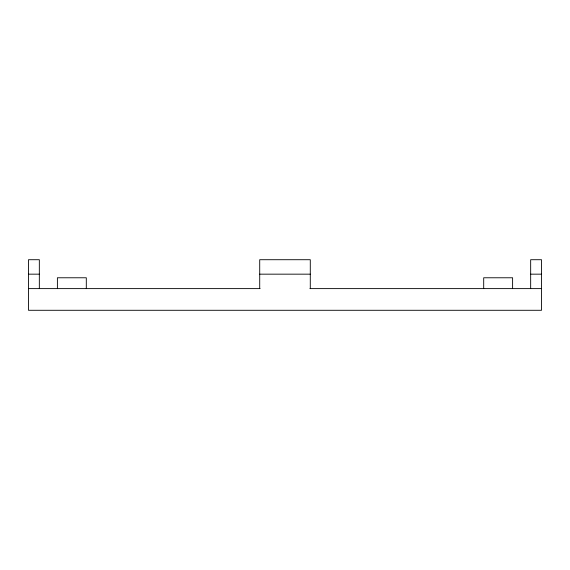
<?xml version="1.0" encoding="UTF-8"?>
<svg xmlns="http://www.w3.org/2000/svg" width="570" height="570" viewBox="0 0 570 570"><rect width="100%" height="100%" fill="white"/><g stroke="black" fill="none" stroke-linecap="round" stroke-linejoin="round"><path stroke-width="0.85" d="M28.5 274.163L39.337 274.163M259.713 274.163L310.287 274.163M530.663 274.163L541.5 274.163M28.5 288.612L260.062 288.612M309.938 288.612L541.5 288.612M530.663 288.612L530.663 259.713L541.5 259.713L541.5 310.287L28.5 310.287L28.5 259.713L39.337 259.713L39.337 288.612M512.601 288.612L512.601 277.775L483.695 277.775L483.695 288.612M310.287 288.612L310.287 259.713L259.713 259.713L259.713 288.612M86.305 288.612L86.305 277.775L57.399 277.775L57.399 288.612"/></g></svg>
